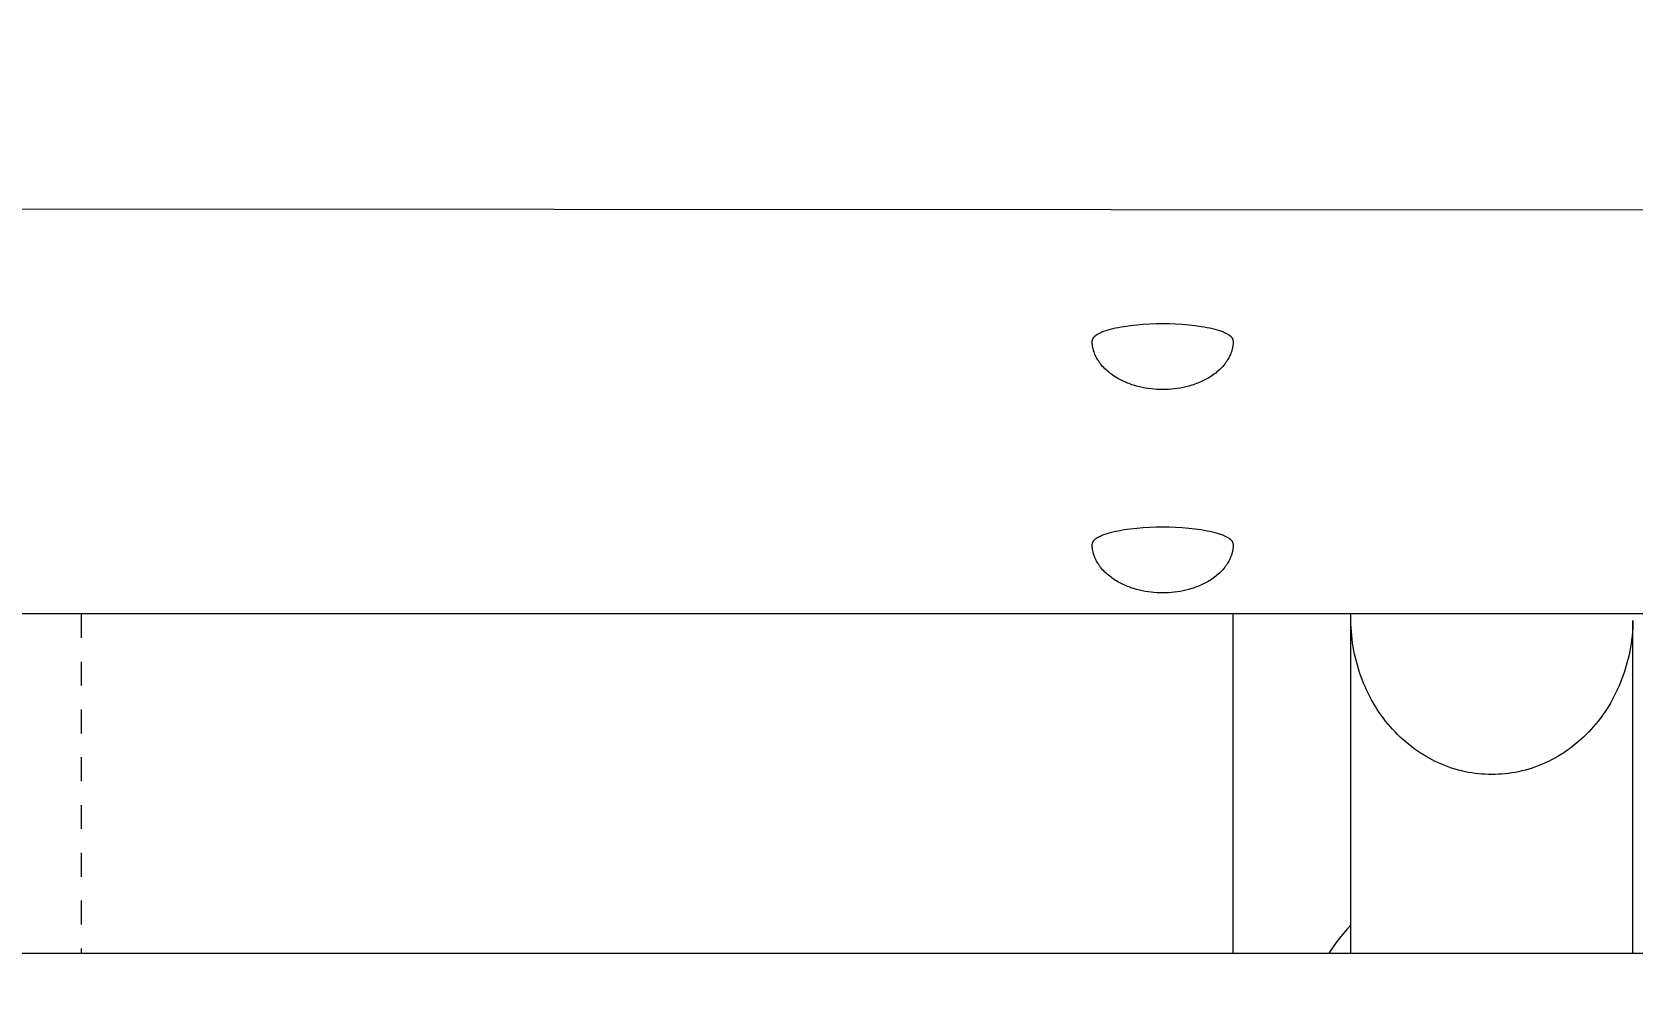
# Model space of a CAD drawing. Header units: inches. Extents: x -10 to 169, y -3 to 129.
# Drawn here: x -0.34 to 6.36, y 63.51 to 67.51 of the extents above; entities that cross this region are included whole.
import ezdxf

# ---------------------------------------------------------------- set-up
doc = ezdxf.new("R2010")
doc.units = ezdxf.units.IN
doc.linetypes.add('HIDDEN', pattern=[1.905, 1.27, -0.635])
for name, color, linetype, lineweight in [('ZANO_R', 7, 'Continuous', 0), ('ZANO_R_przerywana', 250, 'HIDDEN', 0), ('ZANO_W', 1, 'Continuous', 0)]:
    doc.layers.add(name, color=color, linetype=linetype, lineweight=lineweight)
doc.styles.get("Standard").update_dxf_attribs({"font": 'arial.ttf'})
doc.dimstyles.new('amerykanie', dxfattribs={"dimtxt": 50, "dimasz": 50, "dimexe": 0.5, "dimexo": 0.5, "dimgap": 1, "dimtad": 1, "dimdec": 0, "dimzin": 0, "dimlunit": 5, "dimtxsty": 'Standard', "dimcen": 0.09, "dimclrd": 1, "dimclre": 1, "dimclrt": 1, "dimazin": 0, "dimtfac": 1, "dimtdec": 0, "dimtmove": 0, "dimatfit": 3, "dimfxl": 1, "dimtzin": 0, "dimarcsym": 1})

# ---------------------------------------------------------------- blocks, each defined once
blk = doc.blocks.new('*D360')
at = {"layer": 'ZANO_W', "color": 1, "lineweight": -2}
for p, q in [((4.4926, 70.575), (-6.582, 70.575)), ((-6.082, 69.575), (-6.082, 45.5907)), ((4.4926, 44.5907), (-6.582, 44.5907))]:
    blk.add_line(p, q, dxfattribs=at)
at = {"layer": 'ZANO_W', "color": 1}
for points in [[(-5.9154, 69.575), (-6.2487, 69.575), (-6.082, 70.575)], [(-6.2487, 45.5907), (-5.9154, 45.5907), (-6.082, 44.5907)]]:
    blk.add_solid(points, dxfattribs=at)
at = {"layer": 'ZANO_W', "color": 1, "insert": (-7.4117, 57.5828), "char_height": 1.625, "attachment_point": 5, "rotation": 90}
blk.add_mtext('26', dxfattribs=at)

msp = doc.modelspace()

# ---------------------------------------------------------------- linework, layer by layer
at = {"layer": 'ZANO_R'}
for p, q in [((68.56432, 66.72913), (-2.30182, 66.77396)), ((4.21704, 66.27858), (4.20498, 66.27635)), ((4.22952, 66.28065), (4.21704, 66.27858)), ((4.25547, 66.28429), (4.22952, 66.28065)), ((4.2824, 66.28723), (4.25547, 66.28429)), ((4.30985, 66.28948), (4.2824, 66.28723)), ((4.33736, 66.29103), (4.30985, 66.28948)), ((4.36456, 66.29193), (4.33736, 66.29103)), ((4.39109, 66.29221), (4.36456, 66.29193)), ((4.41762, 66.29193), (4.39109, 66.29221)), ((4.44482, 66.29103), (4.41762, 66.29193)), ((4.47234, 66.28948), (4.44482, 66.29103)), ((4.49978, 66.28723), (4.47234, 66.28948)), ((4.52671, 66.28429), (4.49978, 66.28723)), ((4.55267, 66.28065), (4.52671, 66.28429)), ((4.56514, 66.27858), (4.55267, 66.28065)), ((4.5772, 66.27635), (4.56514, 66.27858)), ((4.09584, 66.22207), (4.09582, 66.22167)), ((4.09582, 66.22167), (4.09582, 66.22128)), ((4.09584, 66.21861), (4.09582, 66.22128)), ((4.09586, 66.22246), (4.09584, 66.22207)), ((4.09592, 66.21596), (4.09584, 66.21861)), ((4.09589, 66.22286), (4.09586, 66.22246)), ((4.09593, 66.22325), (4.09589, 66.22286)), ((4.09604, 66.21331), (4.09592, 66.21596)), ((4.09598, 66.22365), (4.09593, 66.22325)), ((4.09604, 66.22404), (4.09598, 66.22365)), ((4.09611, 66.22444), (4.09604, 66.22404)), ((4.09622, 66.21067), (4.09604, 66.21331)), ((4.09619, 66.22484), (4.09611, 66.22444)), ((4.09628, 66.22524), (4.09619, 66.22484)), ((4.09644, 66.20803), (4.09622, 66.21067)), ((4.09638, 66.22564), (4.09628, 66.22524)), ((4.09648, 66.22604), (4.09638, 66.22564)), ((4.0966, 66.22644), (4.09648, 66.22604)), ((4.09673, 66.22685), (4.0966, 66.22644)), ((4.09687, 66.22725), (4.09673, 66.22685)), ((4.09701, 66.22765), (4.09687, 66.22725)), ((4.09717, 66.22806), (4.09701, 66.22765)), ((4.09734, 66.22846), (4.09717, 66.22806)), ((4.09751, 66.22887), (4.09734, 66.22846)), ((4.0977, 66.22928), (4.09751, 66.22887)), ((4.0979, 66.22968), (4.0977, 66.22928)), ((4.0981, 66.23009), (4.0979, 66.22968)), ((4.09832, 66.2305), (4.0981, 66.23009)), ((4.09855, 66.23091), (4.09832, 66.2305)), ((4.09879, 66.23131), (4.09855, 66.23091)), ((4.09904, 66.23172), (4.09879, 66.23131)), ((4.09929, 66.23213), (4.09904, 66.23172)), ((4.09956, 66.23254), (4.09929, 66.23213)), ((4.10013, 66.23337), (4.09956, 66.23254)), ((4.10075, 66.23419), (4.10013, 66.23337)), ((4.1014, 66.23501), (4.10075, 66.23419)), ((4.1021, 66.23584), (4.1014, 66.23501)), ((4.10284, 66.23666), (4.1021, 66.23584)), ((4.10363, 66.23749), (4.10284, 66.23666)), ((4.10446, 66.23832), (4.10363, 66.23749)), ((4.10533, 66.23914), (4.10446, 66.23832)), ((4.10625, 66.23997), (4.10533, 66.23914)), ((4.10722, 66.2408), (4.10625, 66.23997)), ((4.10822, 66.24163), (4.10722, 66.2408)), ((4.10928, 66.24245), (4.10822, 66.24163)), ((4.11038, 66.24328), (4.10928, 66.24245)), ((4.11152, 66.2441), (4.11038, 66.24328)), ((4.11271, 66.24493), (4.11152, 66.2441)), ((4.11394, 66.24575), (4.11271, 66.24493)), ((4.11655, 66.24739), (4.11394, 66.24575)), ((4.11934, 66.24902), (4.11655, 66.24739)), ((4.12231, 66.25065), (4.11934, 66.24902)), ((4.12547, 66.25226), (4.12231, 66.25065)), ((4.1288, 66.25386), (4.12547, 66.25226)), ((4.13232, 66.25545), (4.1288, 66.25386)), ((4.13602, 66.25701), (4.13232, 66.25545)), ((4.1399, 66.25857), (4.13602, 66.25701)), ((4.14395, 66.2601), (4.1399, 66.25857)), ((4.15257, 66.26309), (4.14395, 66.2601)), ((4.16185, 66.26599), (4.15257, 66.26309)), ((4.17178, 66.26878), (4.16185, 66.26599)), ((4.1823, 66.27144), (4.17178, 66.26878)), ((4.19338, 66.27397), (4.1823, 66.27144)), ((4.20498, 66.27635), (4.19338, 66.27397)), ((4.5888, 66.27397), (4.5772, 66.27635)), ((4.59988, 66.27144), (4.5888, 66.27397)), ((4.61041, 66.26878), (4.59988, 66.27144)), ((4.62033, 66.26599), (4.61041, 66.26878)), ((4.62962, 66.26309), (4.62033, 66.26599)), ((4.63824, 66.2601), (4.62962, 66.26309)), ((4.64229, 66.25857), (4.63824, 66.2601)), ((4.64616, 66.25701), (4.64229, 66.25857)), ((4.64986, 66.25545), (4.64616, 66.25701)), ((4.65338, 66.25386), (4.64986, 66.25545)), ((4.65672, 66.25226), (4.65338, 66.25386)), ((4.65987, 66.25065), (4.65672, 66.25226)), ((4.66285, 66.24902), (4.65987, 66.25065)), ((4.66564, 66.24739), (4.66285, 66.24902)), ((4.66824, 66.24575), (4.66564, 66.24739)), ((4.66948, 66.24493), (4.66824, 66.24575)), ((4.67067, 66.2441), (4.66948, 66.24493)), ((4.67181, 66.24328), (4.67067, 66.2441)), ((4.67291, 66.24245), (4.67181, 66.24328)), ((4.67396, 66.24163), (4.67291, 66.24245)), ((4.67497, 66.2408), (4.67396, 66.24163)), ((4.67593, 66.23997), (4.67497, 66.2408)), ((4.67685, 66.23914), (4.67593, 66.23997)), ((4.67773, 66.23832), (4.67685, 66.23914)), ((4.67855, 66.23749), (4.67773, 66.23832)), ((4.67934, 66.23666), (4.67855, 66.23749)), ((4.68008, 66.23584), (4.67934, 66.23666)), ((4.68078, 66.23501), (4.68008, 66.23584)), ((4.68144, 66.23419), (4.68078, 66.23501)), ((4.68205, 66.23337), (4.68144, 66.23419)), ((4.68262, 66.23254), (4.68205, 66.23337)), ((4.68289, 66.23213), (4.68262, 66.23254)), ((4.68315, 66.23172), (4.68289, 66.23213)), ((4.6834, 66.23131), (4.68315, 66.23172)), ((4.68364, 66.23091), (4.6834, 66.23131)), ((4.68386, 66.2305), (4.68364, 66.23091)), ((4.68408, 66.23009), (4.68386, 66.2305)), ((4.68429, 66.22968), (4.68408, 66.23009)), ((4.68449, 66.22928), (4.68429, 66.22968)), ((4.68467, 66.22887), (4.68449, 66.22928)), ((4.68485, 66.22846), (4.68467, 66.22887)), ((4.68502, 66.22806), (4.68485, 66.22846)), ((4.68517, 66.22765), (4.68502, 66.22806)), ((4.68532, 66.22725), (4.68517, 66.22765)), ((4.68546, 66.22685), (4.68532, 66.22725)), ((4.68558, 66.22644), (4.68546, 66.22685)), ((4.6857, 66.22604), (4.68558, 66.22644)), ((4.68581, 66.22564), (4.6857, 66.22604)), ((4.68597, 66.21067), (4.68574, 66.20803)), ((4.68591, 66.22524), (4.68581, 66.22564)), ((4.68599, 66.22484), (4.68591, 66.22524)), ((4.68614, 66.21331), (4.68597, 66.21067)), ((4.68607, 66.22444), (4.68599, 66.22484)), ((4.68614, 66.22404), (4.68607, 66.22444)), ((4.6862, 66.22365), (4.68614, 66.22404)), ((4.68627, 66.21596), (4.68614, 66.21331)), ((4.68625, 66.22325), (4.6862, 66.22365)), ((4.68629, 66.22286), (4.68625, 66.22325)), ((4.68634, 66.21861), (4.68627, 66.21596)), ((4.68633, 66.22246), (4.68629, 66.22286)), ((4.68635, 66.22207), (4.68633, 66.22246)), ((4.68637, 66.22128), (4.68634, 66.21861)), ((4.68636, 66.22167), (4.68635, 66.22207)), ((4.68637, 66.22128), (4.68636, 66.22167)), ((4.09671, 66.20541), (4.09644, 66.20803)), ((4.09703, 66.2028), (4.09671, 66.20541)), ((4.0974, 66.20019), (4.09703, 66.2028)), ((4.09782, 66.1976), (4.0974, 66.20019)), ((4.09828, 66.19501), (4.09782, 66.1976)), ((4.09879, 66.19244), (4.09828, 66.19501)), ((4.09934, 66.18987), (4.09879, 66.19244)), ((4.09994, 66.18732), (4.09934, 66.18987)), ((4.10059, 66.18478), (4.09994, 66.18732)), ((4.10128, 66.18225), (4.10059, 66.18478)), ((4.10202, 66.17973), (4.10128, 66.18225)), ((4.10362, 66.17473), (4.10202, 66.17973)), ((4.1054, 66.16978), (4.10362, 66.17473)), ((4.10735, 66.16488), (4.1054, 66.16978)), ((4.10946, 66.16004), (4.10735, 66.16488)), ((4.11174, 66.15525), (4.10946, 66.16004)), ((4.11418, 66.15052), (4.11174, 66.15525)), ((4.11678, 66.14586), (4.11418, 66.15052)), ((4.11953, 66.14125), (4.11678, 66.14586)), ((4.66541, 66.14586), (4.66265, 66.14125)), ((4.668, 66.15052), (4.66541, 66.14586)), ((4.67044, 66.15525), (4.668, 66.15052)), ((4.67272, 66.16004), (4.67044, 66.15525)), ((4.67484, 66.16488), (4.67272, 66.16004)), ((4.67679, 66.16978), (4.67484, 66.16488)), ((4.67856, 66.17473), (4.67679, 66.16978)), ((4.68017, 66.17973), (4.67856, 66.17473)), ((4.6809, 66.18225), (4.68017, 66.17973)), ((4.68159, 66.18478), (4.6809, 66.18225)), ((4.68224, 66.18732), (4.68159, 66.18478)), ((4.68284, 66.18987), (4.68224, 66.18732)), ((4.6834, 66.19244), (4.68284, 66.18987)), ((4.68391, 66.19501), (4.6834, 66.19244)), ((4.68437, 66.1976), (4.68391, 66.19501)), ((4.68478, 66.20019), (4.68437, 66.1976)), ((4.68515, 66.2028), (4.68478, 66.20019)), ((4.68547, 66.20541), (4.68515, 66.2028)), ((4.68574, 66.20803), (4.68547, 66.20541)), ((4.12132, 66.13841), (4.11953, 66.14125)), ((4.12317, 66.13561), (4.12132, 66.13841)), ((4.12506, 66.13284), (4.12317, 66.13561)), ((4.12701, 66.1301), (4.12506, 66.13284)), ((4.129, 66.1274), (4.12701, 66.1301)), ((4.13104, 66.12473), (4.129, 66.1274)), ((4.13526, 66.1195), (4.13104, 66.12473)), ((4.13966, 66.11441), (4.13526, 66.1195)), ((4.14423, 66.10945), (4.13966, 66.11441)), ((4.14895, 66.10463), (4.14423, 66.10945)), ((4.15383, 66.09995), (4.14895, 66.10463)), ((4.15885, 66.09541), (4.15383, 66.09995)), ((4.164, 66.09101), (4.15885, 66.09541)), ((4.16928, 66.08675), (4.164, 66.09101)), ((4.17467, 66.08263), (4.16928, 66.08675)), ((4.18017, 66.07864), (4.17467, 66.08263)), ((4.18577, 66.0748), (4.18017, 66.07864)), ((4.60202, 66.07864), (4.59642, 66.0748)), ((4.60752, 66.08263), (4.60202, 66.07864)), ((4.61291, 66.08675), (4.60752, 66.08263)), ((4.61818, 66.09101), (4.61291, 66.08675)), ((4.62334, 66.09541), (4.61818, 66.09101)), ((4.62836, 66.09995), (4.62334, 66.09541)), ((4.63323, 66.10463), (4.62836, 66.09995)), ((4.63796, 66.10945), (4.63323, 66.10463)), ((4.64252, 66.11441), (4.63796, 66.10945)), ((4.64692, 66.1195), (4.64252, 66.11441)), ((4.65114, 66.12473), (4.64692, 66.1195)), ((4.65318, 66.1274), (4.65114, 66.12473)), ((4.65518, 66.1301), (4.65318, 66.1274)), ((4.65712, 66.13284), (4.65518, 66.1301)), ((4.65902, 66.13561), (4.65712, 66.13284)), ((4.66086, 66.13841), (4.65902, 66.13561)), ((4.66265, 66.14125), (4.66086, 66.13841)), ((4.19145, 66.0711), (4.18577, 66.0748)), ((4.19722, 66.06754), (4.19145, 66.0711)), ((4.20283, 66.06426), (4.19722, 66.06754)), ((4.20852, 66.06109), (4.20283, 66.06426)), ((4.21428, 66.05804), (4.20852, 66.06109)), ((4.22011, 66.0551), (4.21428, 66.05804)), ((4.22601, 66.05228), (4.22011, 66.0551)), ((4.23197, 66.04958), (4.22601, 66.05228)), ((4.23799, 66.04699), (4.23197, 66.04958)), ((4.24406, 66.04452), (4.23799, 66.04699)), ((4.25018, 66.04216), (4.24406, 66.04452)), ((4.25635, 66.03991), (4.25018, 66.04216)), ((4.26256, 66.03778), (4.25635, 66.03991)), ((4.2688, 66.03576), (4.26256, 66.03778)), ((4.28137, 66.03205), (4.2688, 66.03576)), ((4.29404, 66.02878), (4.28137, 66.03205)), ((4.30597, 66.02612), (4.29404, 66.02878)), ((4.31799, 66.02382), (4.30597, 66.02612)), ((4.33009, 66.02186), (4.31799, 66.02382)), ((4.34223, 66.02026), (4.33009, 66.02186)), ((4.35443, 66.01902), (4.34223, 66.02026)), ((4.36664, 66.01814), (4.35443, 66.01902)), ((4.37887, 66.01762), (4.36664, 66.01814)), ((4.39109, 66.01745), (4.37887, 66.01762)), ((4.40331, 66.01762), (4.39109, 66.01745)), ((4.41554, 66.01814), (4.40331, 66.01762)), ((4.42776, 66.01902), (4.41554, 66.01814)), ((4.43995, 66.02026), (4.42776, 66.01902)), ((4.4521, 66.02186), (4.43995, 66.02026)), ((4.46419, 66.02382), (4.4521, 66.02186)), ((4.47621, 66.02612), (4.46419, 66.02382)), ((4.48814, 66.02878), (4.47621, 66.02612)), ((4.50081, 66.03205), (4.48814, 66.02878)), ((4.51339, 66.03576), (4.50081, 66.03205)), ((4.51963, 66.03778), (4.51339, 66.03576)), ((4.52583, 66.03991), (4.51963, 66.03778)), ((4.532, 66.04216), (4.52583, 66.03991)), ((4.53812, 66.04452), (4.532, 66.04216)), ((4.54419, 66.04699), (4.53812, 66.04452)), ((4.55021, 66.04958), (4.54419, 66.04699)), ((4.55617, 66.05228), (4.55021, 66.04958)), ((4.56207, 66.0551), (4.55617, 66.05228)), ((4.5679, 66.05804), (4.56207, 66.0551)), ((4.57367, 66.06109), (4.5679, 66.05804)), ((4.57935, 66.06426), (4.57367, 66.06109)), ((4.58496, 66.06754), (4.57935, 66.06426)), ((4.59073, 66.0711), (4.58496, 66.06754)), ((4.59642, 66.0748), (4.59073, 66.0711)), ((4.13602, 65.406), (4.13232, 65.40443)), ((4.1399, 65.40755), (4.13602, 65.406)), ((4.14395, 65.40908), (4.1399, 65.40755)), ((4.15257, 65.41208), (4.14395, 65.40908)), ((4.16185, 65.41498), (4.15257, 65.41208)), ((4.17178, 65.41776), (4.16185, 65.41498)), ((4.1823, 65.42043), (4.17178, 65.41776)), ((4.19338, 65.42295), (4.1823, 65.42043)), ((4.20498, 65.42534), (4.19338, 65.42295)), ((4.21704, 65.42757), (4.20498, 65.42534)), ((4.22952, 65.42964), (4.21704, 65.42757)), ((4.25547, 65.43328), (4.22952, 65.42964)), ((4.2824, 65.43622), (4.25547, 65.43328)), ((4.30985, 65.43846), (4.2824, 65.43622)), ((4.33736, 65.44002), (4.30985, 65.43846)), ((4.36456, 65.44091), (4.33736, 65.44002)), ((4.39109, 65.4412), (4.36456, 65.44091)), ((4.41762, 65.44091), (4.39109, 65.4412)), ((4.44482, 65.44002), (4.41762, 65.44091)), ((4.47234, 65.43846), (4.44482, 65.44002)), ((4.49978, 65.43622), (4.47234, 65.43846)), ((4.52671, 65.43328), (4.49978, 65.43622)), ((4.55267, 65.42964), (4.52671, 65.43328)), ((4.56514, 65.42757), (4.55267, 65.42964)), ((4.5772, 65.42534), (4.56514, 65.42757)), ((4.5888, 65.42295), (4.5772, 65.42534)), ((4.59988, 65.42043), (4.5888, 65.42295)), ((4.61041, 65.41776), (4.59988, 65.42043)), ((4.62033, 65.41498), (4.61041, 65.41776)), ((4.62962, 65.41208), (4.62033, 65.41498)), ((4.63824, 65.40908), (4.62962, 65.41208)), ((4.64229, 65.40755), (4.63824, 65.40908)), ((4.64616, 65.406), (4.64229, 65.40755)), ((4.64986, 65.40443), (4.64616, 65.406)), ((4.09584, 65.37105), (4.09582, 65.37066)), ((4.09582, 65.37066), (4.09582, 65.37027)), ((4.09584, 65.3676), (4.09582, 65.37027)), ((4.09586, 65.37145), (4.09584, 65.37105)), ((4.09592, 65.36494), (4.09584, 65.3676)), ((4.09589, 65.37184), (4.09586, 65.37145)), ((4.09593, 65.37224), (4.09589, 65.37184)), ((4.09604, 65.36229), (4.09592, 65.36494)), ((4.09598, 65.37264), (4.09593, 65.37224)), ((4.09604, 65.37303), (4.09598, 65.37264)), ((4.09611, 65.37343), (4.09604, 65.37303)), ((4.09622, 65.35965), (4.09604, 65.36229)), ((4.09619, 65.37383), (4.09611, 65.37343)), ((4.09628, 65.37423), (4.09619, 65.37383)), ((4.09644, 65.35702), (4.09622, 65.35965)), ((4.09638, 65.37463), (4.09628, 65.37423)), ((4.09648, 65.37503), (4.09638, 65.37463)), ((4.09671, 65.3544), (4.09644, 65.35702)), ((4.0966, 65.37543), (4.09648, 65.37503)), ((4.09673, 65.37584), (4.0966, 65.37543)), ((4.09703, 65.35178), (4.09671, 65.3544)), ((4.09687, 65.37624), (4.09673, 65.37584)), ((4.09701, 65.37664), (4.09687, 65.37624)), ((4.09717, 65.37705), (4.09701, 65.37664)), ((4.0974, 65.34918), (4.09703, 65.35178)), ((4.09734, 65.37745), (4.09717, 65.37705)), ((4.09751, 65.37786), (4.09734, 65.37745)), ((4.09782, 65.34658), (4.0974, 65.34918)), ((4.0977, 65.37826), (4.09751, 65.37786)), ((4.0979, 65.37867), (4.0977, 65.37826)), ((4.09828, 65.344), (4.09782, 65.34658)), ((4.0981, 65.37908), (4.0979, 65.37867)), ((4.09832, 65.37949), (4.0981, 65.37908)), ((4.09879, 65.34143), (4.09828, 65.344)), ((4.09855, 65.37989), (4.09832, 65.37949)), ((4.09879, 65.3803), (4.09855, 65.37989)), ((4.09904, 65.38071), (4.09879, 65.3803)), ((4.09934, 65.33886), (4.09879, 65.34143)), ((4.09929, 65.38112), (4.09904, 65.38071)), ((4.09956, 65.38153), (4.09929, 65.38112)), ((4.09994, 65.33631), (4.09934, 65.33886)), ((4.10013, 65.38235), (4.09956, 65.38153)), ((4.10075, 65.38318), (4.10013, 65.38235)), ((4.1014, 65.384), (4.10075, 65.38318)), ((4.1021, 65.38482), (4.1014, 65.384)), ((4.10284, 65.38565), (4.1021, 65.38482)), ((4.10363, 65.38648), (4.10284, 65.38565)), ((4.10446, 65.3873), (4.10363, 65.38648)), ((4.10533, 65.38813), (4.10446, 65.3873)), ((4.10625, 65.38896), (4.10533, 65.38813)), ((4.10722, 65.38979), (4.10625, 65.38896)), ((4.10822, 65.39061), (4.10722, 65.38979)), ((4.10928, 65.39144), (4.10822, 65.39061)), ((4.11038, 65.39227), (4.10928, 65.39144)), ((4.11152, 65.39309), (4.11038, 65.39227)), ((4.11271, 65.39392), (4.11152, 65.39309)), ((4.11394, 65.39474), (4.11271, 65.39392)), ((4.11655, 65.39638), (4.11394, 65.39474)), ((4.11934, 65.39801), (4.11655, 65.39638)), ((4.12231, 65.39964), (4.11934, 65.39801)), ((4.12547, 65.40125), (4.12231, 65.39964)), ((4.1288, 65.40285), (4.12547, 65.40125)), ((4.13232, 65.40443), (4.1288, 65.40285)), ((4.65338, 65.40285), (4.64986, 65.40443)), ((4.65672, 65.40125), (4.65338, 65.40285)), ((4.65987, 65.39964), (4.65672, 65.40125)), ((4.66285, 65.39801), (4.65987, 65.39964)), ((4.66564, 65.39638), (4.66285, 65.39801)), ((4.66824, 65.39474), (4.66564, 65.39638)), ((4.66948, 65.39392), (4.66824, 65.39474)), ((4.67067, 65.39309), (4.66948, 65.39392)), ((4.67181, 65.39227), (4.67067, 65.39309)), ((4.67291, 65.39144), (4.67181, 65.39227)), ((4.67396, 65.39061), (4.67291, 65.39144)), ((4.67497, 65.38979), (4.67396, 65.39061)), ((4.67593, 65.38896), (4.67497, 65.38979)), ((4.67685, 65.38813), (4.67593, 65.38896)), ((4.67773, 65.3873), (4.67685, 65.38813)), ((4.67855, 65.38648), (4.67773, 65.3873)), ((4.67934, 65.38565), (4.67855, 65.38648)), ((4.68008, 65.38482), (4.67934, 65.38565)), ((4.68078, 65.384), (4.68008, 65.38482)), ((4.68144, 65.38318), (4.68078, 65.384)), ((4.68205, 65.38235), (4.68144, 65.38318)), ((4.68262, 65.38153), (4.68205, 65.38235)), ((4.68284, 65.33886), (4.68224, 65.33631)), ((4.68289, 65.38112), (4.68262, 65.38153)), ((4.6834, 65.34143), (4.68284, 65.33886)), ((4.68315, 65.38071), (4.68289, 65.38112)), ((4.6834, 65.3803), (4.68315, 65.38071)), ((4.68364, 65.37989), (4.6834, 65.3803)), ((4.68391, 65.344), (4.6834, 65.34143)), ((4.68386, 65.37949), (4.68364, 65.37989)), ((4.68408, 65.37908), (4.68386, 65.37949)), ((4.68437, 65.34658), (4.68391, 65.344)), ((4.68429, 65.37867), (4.68408, 65.37908)), ((4.68449, 65.37826), (4.68429, 65.37867)), ((4.68478, 65.34918), (4.68437, 65.34658)), ((4.68467, 65.37786), (4.68449, 65.37826)), ((4.68485, 65.37745), (4.68467, 65.37786)), ((4.68515, 65.35178), (4.68478, 65.34918)), ((4.68502, 65.37705), (4.68485, 65.37745)), ((4.68517, 65.37664), (4.68502, 65.37705)), ((4.68547, 65.3544), (4.68515, 65.35178)), ((4.68532, 65.37624), (4.68517, 65.37664)), ((4.68546, 65.37584), (4.68532, 65.37624)), ((4.68558, 65.37543), (4.68546, 65.37584)), ((4.68574, 65.35702), (4.68547, 65.3544)), ((4.6857, 65.37503), (4.68558, 65.37543)), ((4.68581, 65.37463), (4.6857, 65.37503)), ((4.68597, 65.35965), (4.68574, 65.35702)), ((4.68591, 65.37423), (4.68581, 65.37463)), ((4.68599, 65.37383), (4.68591, 65.37423)), ((4.68614, 65.36229), (4.68597, 65.35965)), ((4.68607, 65.37343), (4.68599, 65.37383)), ((4.68614, 65.37303), (4.68607, 65.37343)), ((4.6862, 65.37264), (4.68614, 65.37303)), ((4.68627, 65.36494), (4.68614, 65.36229)), ((4.68625, 65.37224), (4.6862, 65.37264)), ((4.68629, 65.37184), (4.68625, 65.37224)), ((4.68634, 65.3676), (4.68627, 65.36494)), ((4.68633, 65.37145), (4.68629, 65.37184)), ((4.68635, 65.37105), (4.68633, 65.37145)), ((4.68637, 65.37027), (4.68634, 65.3676)), ((4.68636, 65.37066), (4.68635, 65.37105)), ((4.68637, 65.37027), (4.68636, 65.37066)), ((4.10059, 65.33377), (4.09994, 65.33631)), ((4.10128, 65.33124), (4.10059, 65.33377)), ((4.10202, 65.32872), (4.10128, 65.33124)), ((4.10362, 65.32372), (4.10202, 65.32872)), ((4.1054, 65.31877), (4.10362, 65.32372)), ((4.10735, 65.31387), (4.1054, 65.31877)), ((4.10946, 65.30903), (4.10735, 65.31387)), ((4.11174, 65.30424), (4.10946, 65.30903)), ((4.11418, 65.29951), (4.11174, 65.30424)), ((4.11678, 65.29484), (4.11418, 65.29951)), ((4.11953, 65.29024), (4.11678, 65.29484)), ((4.12132, 65.2874), (4.11953, 65.29024)), ((4.12317, 65.2846), (4.12132, 65.2874)), ((4.12506, 65.28183), (4.12317, 65.2846)), ((4.12701, 65.27909), (4.12506, 65.28183)), ((4.129, 65.27639), (4.12701, 65.27909)), ((4.13104, 65.27372), (4.129, 65.27639)), ((4.13526, 65.26849), (4.13104, 65.27372)), ((4.65114, 65.27372), (4.64692, 65.26849)), ((4.65318, 65.27639), (4.65114, 65.27372)), ((4.65518, 65.27909), (4.65318, 65.27639)), ((4.65712, 65.28183), (4.65518, 65.27909)), ((4.65902, 65.2846), (4.65712, 65.28183)), ((4.66086, 65.2874), (4.65902, 65.2846)), ((4.66265, 65.29024), (4.66086, 65.2874)), ((4.66541, 65.29484), (4.66265, 65.29024)), ((4.668, 65.29951), (4.66541, 65.29484)), ((4.67044, 65.30424), (4.668, 65.29951)), ((4.67272, 65.30903), (4.67044, 65.30424)), ((4.67484, 65.31387), (4.67272, 65.30903)), ((4.67679, 65.31877), (4.67484, 65.31387)), ((4.67856, 65.32372), (4.67679, 65.31877)), ((4.68017, 65.32872), (4.67856, 65.32372)), ((4.6809, 65.33124), (4.68017, 65.32872)), ((4.68159, 65.33377), (4.6809, 65.33124)), ((4.68224, 65.33631), (4.68159, 65.33377)), ((4.13966, 65.26339), (4.13526, 65.26849)), ((4.14423, 65.25844), (4.13966, 65.26339)), ((4.14895, 65.25362), (4.14423, 65.25844)), ((4.15383, 65.24894), (4.14895, 65.25362)), ((4.15885, 65.2444), (4.15383, 65.24894)), ((4.164, 65.24), (4.15885, 65.2444)), ((4.16928, 65.23574), (4.164, 65.24)), ((4.17467, 65.23161), (4.16928, 65.23574)), ((4.18017, 65.22763), (4.17467, 65.23161)), ((4.18577, 65.22379), (4.18017, 65.22763)), ((4.19145, 65.22009), (4.18577, 65.22379)), ((4.19722, 65.21653), (4.19145, 65.22009)), ((4.20283, 65.21324), (4.19722, 65.21653)), ((4.20852, 65.21007), (4.20283, 65.21324)), ((4.21428, 65.20702), (4.20852, 65.21007)), ((4.22011, 65.20409), (4.21428, 65.20702)), ((4.5679, 65.20702), (4.56207, 65.20409)), ((4.57367, 65.21007), (4.5679, 65.20702)), ((4.57935, 65.21324), (4.57367, 65.21007)), ((4.58496, 65.21653), (4.57935, 65.21324)), ((4.59073, 65.22009), (4.58496, 65.21653)), ((4.59642, 65.22379), (4.59073, 65.22009)), ((4.60202, 65.22763), (4.59642, 65.22379)), ((4.60752, 65.23161), (4.60202, 65.22763)), ((4.61291, 65.23574), (4.60752, 65.23161)), ((4.61818, 65.24), (4.61291, 65.23574)), ((4.62334, 65.2444), (4.61818, 65.24)), ((4.62836, 65.24894), (4.62334, 65.2444)), ((4.63323, 65.25362), (4.62836, 65.24894)), ((4.63796, 65.25844), (4.63323, 65.25362)), ((4.64252, 65.26339), (4.63796, 65.25844)), ((4.64692, 65.26849), (4.64252, 65.26339)), ((4.22601, 65.20127), (4.22011, 65.20409)), ((4.23197, 65.19857), (4.22601, 65.20127)), ((4.23799, 65.19598), (4.23197, 65.19857)), ((4.24406, 65.19351), (4.23799, 65.19598)), ((4.25018, 65.19115), (4.24406, 65.19351)), ((4.25635, 65.1889), (4.25018, 65.19115)), ((4.26256, 65.18677), (4.25635, 65.1889)), ((4.2688, 65.18475), (4.26256, 65.18677)), ((4.28137, 65.18104), (4.2688, 65.18475)), ((4.29404, 65.17777), (4.28137, 65.18104)), ((4.30597, 65.17511), (4.29404, 65.17777)), ((4.31799, 65.1728), (4.30597, 65.17511)), ((4.33009, 65.17085), (4.31799, 65.1728)), ((4.34223, 65.16925), (4.33009, 65.17085)), ((4.35443, 65.16801), (4.34223, 65.16925)), ((4.36664, 65.16713), (4.35443, 65.16801)), ((4.37887, 65.16661), (4.36664, 65.16713)), ((4.39109, 65.16644), (4.37887, 65.16661)), ((4.40331, 65.16661), (4.39109, 65.16644)), ((4.41554, 65.16713), (4.40331, 65.16661)), ((4.42776, 65.16801), (4.41554, 65.16713)), ((4.43995, 65.16925), (4.42776, 65.16801)), ((4.4521, 65.17085), (4.43995, 65.16925)), ((4.46419, 65.1728), (4.4521, 65.17085)), ((4.47621, 65.17511), (4.46419, 65.1728)), ((4.48814, 65.17777), (4.47621, 65.17511)), ((4.50081, 65.18104), (4.48814, 65.17777)), ((4.51339, 65.18475), (4.50081, 65.18104)), ((4.51963, 65.18677), (4.51339, 65.18475)), ((4.52583, 65.1889), (4.51963, 65.18677)), ((4.532, 65.19115), (4.52583, 65.1889)), ((4.53812, 65.19351), (4.532, 65.19115)), ((4.54419, 65.19598), (4.53812, 65.19351)), ((4.55021, 65.19857), (4.54419, 65.19598)), ((4.55617, 65.20127), (4.55021, 65.19857)), ((4.56207, 65.20409), (4.55617, 65.20127)), ((68.17062, 65.07802), (-1.90812, 65.07802)), ((4.68637, 63.65861), (4.68637, 65.07802)), ((5.17846, 63.65861), (5.17848, 65.07802)), ((5.17894, 65.03527), (5.17855, 65.05111)), ((5.17855, 63.65861), (5.17855, 65.05111)), ((5.17968, 65.01943), (5.17894, 65.03527)), ((5.18076, 65.00362), (5.17968, 65.01943)), ((5.18219, 64.98783), (5.18076, 65.00362)), ((6.35837, 65.01875), (6.35724, 65.0026)), ((6.35913, 65.03491), (6.35837, 65.01875)), ((6.35954, 65.05109), (6.35913, 65.03491)), ((6.35954, 63.65861), (6.35954, 65.05109)), ((5.18396, 64.97208), (5.18219, 64.98783)), ((5.18607, 64.95637), (5.18396, 64.97208)), ((5.18853, 64.94071), (5.18607, 64.95637)), ((5.19133, 64.9251), (5.18853, 64.94071)), ((6.34917, 64.93838), (6.34625, 64.92246)), ((6.35172, 64.95436), (6.34917, 64.93838)), ((6.35392, 64.9704), (6.35172, 64.95436)), ((6.35576, 64.98648), (6.35392, 64.9704)), ((6.35724, 65.0026), (6.35576, 64.98648)), ((5.19447, 64.90957), (5.19133, 64.9251)), ((5.19796, 64.8941), (5.19447, 64.90957)), ((5.20178, 64.87872), (5.19796, 64.8941)), ((5.20595, 64.86343), (5.20178, 64.87872)), ((6.33588, 64.87709), (6.33177, 64.86213)), ((6.33967, 64.89214), (6.33588, 64.87709)), ((6.34312, 64.90726), (6.33967, 64.89214)), ((6.34625, 64.92246), (6.34312, 64.90726)), ((5.21046, 64.84824), (5.20595, 64.86343)), ((5.2153, 64.83315), (5.21046, 64.84824)), ((5.22049, 64.81817), (5.2153, 64.83315)), ((5.22602, 64.80331), (5.22049, 64.81817)), ((5.23179, 64.7888), (5.22602, 64.80331)), ((6.31207, 64.8033), (6.30629, 64.78879)), ((6.31748, 64.81784), (6.31207, 64.8033)), ((6.32257, 64.8325), (6.31748, 64.81784)), ((6.32733, 64.84726), (6.32257, 64.8325)), ((6.33177, 64.86213), (6.32733, 64.84726)), ((5.23789, 64.77442), (5.23179, 64.7888)), ((5.24432, 64.76019), (5.23789, 64.77442)), ((5.25107, 64.7461), (5.24432, 64.76019)), ((5.25815, 64.73218), (5.25107, 64.7461)), ((6.28701, 64.74609), (6.27994, 64.73217)), ((6.29376, 64.76018), (6.28701, 64.74609)), ((6.30019, 64.77441), (6.29376, 64.76018)), ((6.30629, 64.78879), (6.30019, 64.77441)), ((5.26554, 64.71842), (5.25815, 64.73218)), ((5.27326, 64.70484), (5.26554, 64.71842)), ((5.28129, 64.69144), (5.27326, 64.70484)), ((5.28931, 64.67874), (5.28129, 64.69144)), ((5.29762, 64.66622), (5.28931, 64.67874)), ((6.24878, 64.67873), (6.24047, 64.66621)), ((6.2568, 64.69143), (6.24878, 64.67873)), ((6.26483, 64.70483), (6.2568, 64.69143)), ((6.27254, 64.71841), (6.26483, 64.70483)), ((6.27994, 64.73217), (6.27254, 64.71841)), ((5.30621, 64.65389), (5.29762, 64.66622)), ((5.31509, 64.64177), (5.30621, 64.65389)), ((5.32425, 64.62986), (5.31509, 64.64177)), ((5.33369, 64.61817), (5.32425, 64.62986)), ((5.3434, 64.60671), (5.33369, 64.61817)), ((5.35339, 64.59548), (5.3434, 64.60671)), ((6.19468, 64.6067), (6.1847, 64.59548)), ((6.20439, 64.61817), (6.19468, 64.6067)), ((6.21383, 64.62986), (6.20439, 64.61817)), ((6.22299, 64.64177), (6.21383, 64.62986)), ((6.23187, 64.65389), (6.22299, 64.64177)), ((6.24047, 64.66621), (6.23187, 64.65389)), ((5.36384, 64.5843), (5.35339, 64.59548)), ((5.37456, 64.57337), (5.36384, 64.5843)), ((5.38555, 64.56271), (5.37456, 64.57337)), ((5.3968, 64.55234), (5.38555, 64.56271)), ((5.40831, 64.54225), (5.3968, 64.55234)), ((5.42007, 64.53246), (5.40831, 64.54225)), ((6.12978, 64.54224), (6.11801, 64.53245)), ((6.14129, 64.55233), (6.12978, 64.54224)), ((6.15254, 64.56271), (6.14129, 64.55233)), ((6.16353, 64.57336), (6.15254, 64.56271)), ((6.17425, 64.58429), (6.16353, 64.57336)), ((6.1847, 64.59548), (6.17425, 64.58429)), ((5.43208, 64.52297), (5.42007, 64.53246)), ((5.44433, 64.51379), (5.43208, 64.52297)), ((5.45629, 64.50531), (5.44433, 64.51379)), ((5.46846, 64.49713), (5.45629, 64.50531)), ((5.48083, 64.48926), (5.46846, 64.49713)), ((5.49339, 64.4817), (5.48083, 64.48926)), ((5.50614, 64.47447), (5.49339, 64.4817)), ((5.51908, 64.46757), (5.50614, 64.47447)), ((5.53219, 64.46101), (5.51908, 64.46757)), ((6.01901, 64.46757), (6.0059, 64.461)), ((6.03194, 64.47447), (6.01901, 64.46757)), ((6.0447, 64.4817), (6.03194, 64.47447)), ((6.05726, 64.48925), (6.0447, 64.4817)), ((6.06963, 64.49712), (6.05726, 64.48925)), ((6.0818, 64.50531), (6.06963, 64.49712)), ((6.09375, 64.51379), (6.0818, 64.50531)), ((6.106, 64.52296), (6.09375, 64.51379)), ((6.11801, 64.53245), (6.106, 64.52296)), ((5.54546, 64.45479), (5.53219, 64.46101)), ((5.559, 64.44888), (5.54546, 64.45479)), ((5.5727, 64.44333), (5.559, 64.44888)), ((5.58654, 64.43814), (5.5727, 64.44333)), ((5.60051, 64.43333), (5.58654, 64.43814)), ((5.6146, 64.4289), (5.60051, 64.43333)), ((5.62881, 64.42485), (5.6146, 64.4289)), ((5.64312, 64.42119), (5.62881, 64.42485)), ((5.65753, 64.41792), (5.64312, 64.42119)), ((5.6713, 64.41518), (5.65753, 64.41792)), ((5.68514, 64.4128), (5.6713, 64.41518)), ((5.69904, 64.41078), (5.68514, 64.4128)), ((5.71298, 64.40912), (5.69904, 64.41078)), ((5.72696, 64.40783), (5.71298, 64.40912)), ((5.74097, 64.40691), (5.72696, 64.40783)), ((5.75501, 64.40636), (5.74097, 64.40691)), ((5.76905, 64.40617), (5.75501, 64.40636)), ((5.78309, 64.40636), (5.76905, 64.40617)), ((5.79712, 64.40691), (5.78309, 64.40636)), ((5.81113, 64.40783), (5.79712, 64.40691)), ((5.82511, 64.40912), (5.81113, 64.40783)), ((5.83905, 64.41078), (5.82511, 64.40912)), ((5.85295, 64.4128), (5.83905, 64.41078)), ((5.86679, 64.41518), (5.85295, 64.4128)), ((5.88056, 64.41792), (5.86679, 64.41518)), ((5.89497, 64.42119), (5.88056, 64.41792)), ((5.90928, 64.42485), (5.89497, 64.42119)), ((5.92349, 64.4289), (5.90928, 64.42485)), ((5.93758, 64.43333), (5.92349, 64.4289)), ((5.95155, 64.43814), (5.93758, 64.43333)), ((5.96539, 64.44333), (5.95155, 64.43814)), ((5.97908, 64.44887), (5.96539, 64.44333)), ((5.99262, 64.45479), (5.97908, 64.44887)), ((6.0059, 64.461), (5.99262, 64.45479)), ((5.14529, 63.73819), (5.12955, 63.71898)), ((5.16159, 63.75691), (5.14529, 63.73819)), ((5.17847, 63.77513), (5.16159, 63.75691)), ((5.09988, 63.67917), (5.08596, 63.65861)), ((5.11441, 63.6993), (5.09988, 63.67917)), ((5.12955, 63.71898), (5.11441, 63.6993)), ((-1.90812, 63.65861), (68.17062, 63.65861))]:
    msp.add_line(p, q, dxfattribs=at)
at = {"layer": 'ZANO_R_przerywana', "ltscale": 0.05}
msp.add_line((-0.13647, 65.07802), (-0.13647, 63.65861), dxfattribs=at)

# ---------------------------------------------------------------- dimensions: what is measured, and where the dimension line sits
at = {"layer": 'ZANO_W'}
dim = msp.add_linear_dim(base=(-6.082036, 44.590705), p1=(4.992606, 70.574957), p2=(4.992606, 44.590705), angle=90, dimstyle='amerykanie', override={"dimtxt": 1.625, "dimasz": 1, "dimgap": 0.5, "dimdec": 4, "dimaunit": 1, "dimadec": 1, "dimtdec": 4, "dimtmove": 1, "dimfrac": 2}, dxfattribs=at)
dim.commit()
dim.dimension.update_dxf_attribs({"geometry": '*D360', "text_midpoint": (-7.411717, 57.582831)})

doc.saveas('drawing.dxf')
